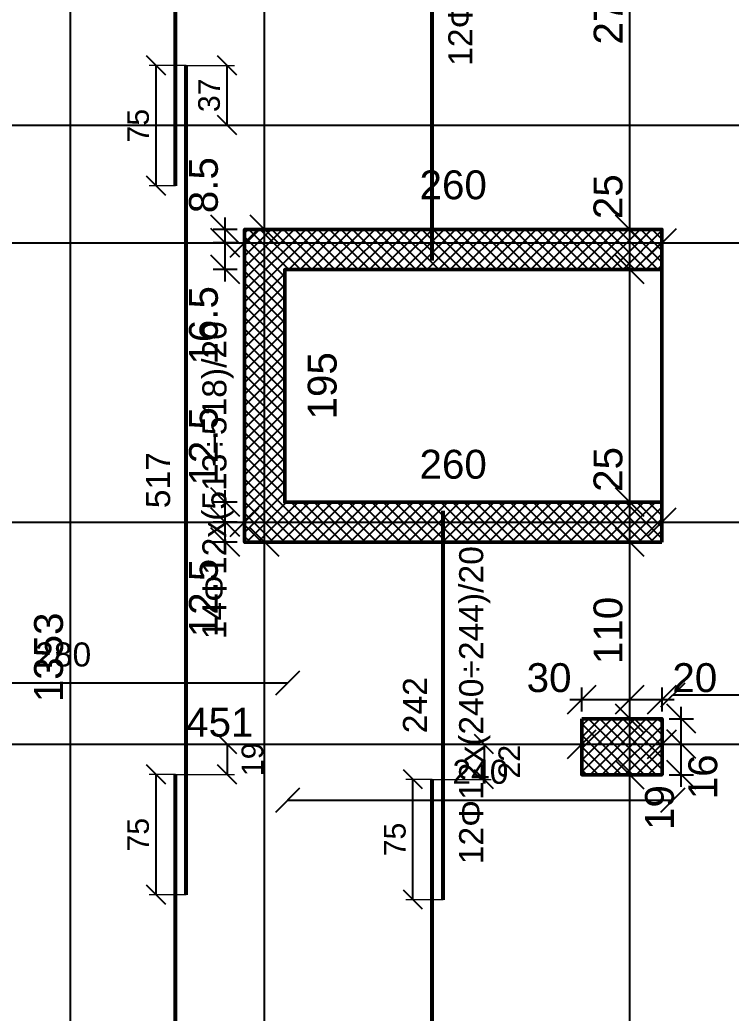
# Model space of a CAD drawing. Header units: millimetres. Extents: x -231 to 4719, y -2977 to 4533.
# Drawn here: x 3367 to 3810, y 449 to 1068 of the extents above; entities that cross this region are included whole.
import ezdxf
from ezdxf.enums import TextEntityAlignment as Align

# ---------------------------------------------------------------- set-up
doc = ezdxf.new("R2010")
doc.units = ezdxf.units.MM
for name, color, linetype, lineweight in [('COLUMN', 4, 'Continuous', 50), ('OPENING', 90, 'Continuous', 50), ('WALL', 1, 'Continuous', 50)]:
    doc.layers.add(name, color=color, linetype=linetype, lineweight=lineweight)
for name, color, linetype in [('FW_AXIS', 7, 'Continuous'), ('FW_COLUMN_HATCH', 8, 'Continuous'), ('FW_DIM', 7, 'Continuous'), ('FW_WALL_HATCH', 8, 'Continuous'), ('REB_BOT_MESH_Y', 5, 'Continuous'), ('REB_BOT_MESH_Y_AXDIM', 5, 'Continuous'), ('REB_BOT_MESH_Y_LAP', 5, 'Continuous'), ('REB_BOT_MESH_Y_RANGE', 5, 'Continuous'), ('REB_BOT_MESH_Y_TEXT', 5, 'Continuous')]:
    doc.layers.add(name, color=color, linetype=linetype)
doc.styles.add('REBAR_TXT', font='arial.ttf')
doc.styles.get("Standard").update_dxf_attribs({"font": 'arial.ttf'})
doc.dimstyles.new('FW_DIM', dxfattribs={"dimtxt": 18, "dimasz": 9, "dimexe": 7.5, "dimexo": 4.5, "dimgap": 4.5, "dimtad": 1, "dimdec": 0, "dimtxsty": 'Standard', "dimtsz": 9, "dimcen": 2.5, "dimdle": 7.5, "dimclrd": 256, "dimclre": 256, "dimclrt": 7, "dimazin": 3, "dimtfac": 1, "dimtmove": 2, "dimatfit": 3})
doc.dimstyles.new('REBAR LAP', dxfattribs={"dimtxt": 13.5, "dimasz": 2.5, "dimexe": 4.5, "dimexo": 0, "dimgap": 4.5, "dimtad": 1, "dimdec": 0, "dimtxsty": 'Standard', "dimtsz": 6, "dimcen": 2.5, "dimclrd": 6, "dimclre": 6, "dimclrt": 7, "dimazin": 3, "dimtfac": 1, "dimtmove": 2, "dimatfit": 3, "dimlwd": 25, "dimlwe": 18})
doc.dimstyles.new('REBAR M-200', dxfattribs={"dimtxt": 15, "dimasz": 15, "dimexe": 25, "dimexo": 12.5, "dimgap": 10, "dimtad": 1, "dimdec": 0, "dimtxsty": 'Standard', "dimblk": 'NONE', "dimcen": 50, "dimse1": 1, "dimse2": 1, "dimclrd": 6, "dimclre": 6, "dimclrt": 7, "dimazin": 3, "dimtfac": 1, "dimtmove": 2, "dimatfit": 3, "dimldrblk": 'NONE', "dimlwd": 53})
doc.dimstyles.new('REBAR RANGE', dxfattribs={"dimtxt": 15, "dimasz": 2.5, "dimexe": 0, "dimexo": 0, "dimgap": 10, "dimtad": 1, "dimdec": 0, "dimtxsty": 'Standard', "dimtsz": 7.5, "dimcen": 2.5, "dimse1": 1, "dimse2": 1, "dimclrd": 6, "dimclre": 6, "dimclrt": 7, "dimazin": 3, "dimtfac": 1, "dimtmove": 2, "dimatfit": 3, "dimlwd": 25})

# ---------------------------------------------------------------- blocks, each defined once
blk = doc.blocks.new('*D424')
at = {"color": 6, "lineweight": 53}
blk.add_line((3624.04, -5), (3624.04, 594.5), dxfattribs=at)
at = {"layer": 'Defpoints'}
for p in [(3624.04, 594.5), (3624.04, -5), (3624.04, -5)]:
    blk.add_point(p, dxfattribs=at)
at = {"layer": 'REB_BOT_MESH_Y', "color": 7, "insert": (3606.54, 294.75), "char_height": 15, "attachment_point": 5, "rotation": 90}
blk.add_mtext('600', dxfattribs=at)
blk = doc.blocks.new('_NONE')
blk = doc.blocks.new('*D425')
at = {"color": 6, "lineweight": 53}
blk.add_line((3630.79, 519.5), (3630.79, 762), dxfattribs=at)
at = {"layer": 'Defpoints'}
for p in [(3630.79, 762), (3630.79, 519.5), (3630.79, 519.5)]:
    blk.add_point(p, dxfattribs=at)
at = {"layer": 'REB_BOT_MESH_Y', "color": 7, "insert": (3613.29, 640.75), "char_height": 15, "attachment_point": 5, "rotation": 90}
blk.add_mtext('242', dxfattribs=at)
blk = doc.blocks.new('_OBLIQUE')
at = {"color": 0, "linetype": 'BYBLOCK'}
blk.add_line((-0.5, -0.5), (0.5, 0.5), dxfattribs=at)
blk = doc.blocks.new('*D426')
at = {"color": 6, "lineweight": 18}
for p, q in [((3624.04, 594.5), (3607.54, 594.5)), ((3630.79, 519.5), (3607.54, 519.5))]:
    blk.add_line(p, q, dxfattribs=at)
at = {"color": 6, "lineweight": 25}
blk.add_line((3612.04, 519.5), (3612.04, 594.5), dxfattribs=at)
at = {"layer": 'Defpoints'}
for p in [(3624.04, 594.5), (3612.04, 519.5), (3630.79, 519.5)]:
    blk.add_point(p, dxfattribs=at)
at = {"layer": 'REB_BOT_MESH_Y_LAP', "color": 6, "xscale": 12, "yscale": 12, "rotation": 90}
for p in [(3612.04, 594.5), (3612.04, 519.5)]:
    blk.add_blockref('_OBLIQUE', p, dxfattribs=at)
at = {"layer": 'REB_BOT_MESH_Y_LAP', "color": 7, "insert": (3600.79, 557), "char_height": 13.5, "attachment_point": 5, "rotation": 90}
blk.add_mtext('75', dxfattribs=at)
blk = doc.blocks.new('*D427')
at = {"color": 6, "lineweight": 18}
for p, q in [((3624.04, 616.48), (3660.79, 616.48)), ((3624.04, 594.5), (3660.79, 594.5))]:
    blk.add_line(p, q, dxfattribs=at)
at = {"color": 6, "lineweight": 25}
blk.add_line((3656.29, 616.48), (3656.29, 594.5), dxfattribs=at)
at = {"layer": 'Defpoints'}
for p in [(3624.04, 616.48), (3656.29, 616.48), (3624.04, 594.5)]:
    blk.add_point(p, dxfattribs=at)
at = {"layer": 'REB_BOT_MESH_Y_AXDIM', "color": 6, "xscale": 12, "yscale": 12, "rotation": 90}
for p in [(3656.29, 616.48), (3656.29, 594.5)]:
    blk.add_blockref('_OBLIQUE', p, dxfattribs=at)
at = {"layer": 'REB_BOT_MESH_Y_AXDIM', "color": 7, "insert": (3672.04, 605.49), "char_height": 13.5, "attachment_point": 5, "rotation": 90}
blk.add_mtext('22', dxfattribs=at)
blk = doc.blocks.new('*D428')
at = {"color": 6, "lineweight": 53}
blk.add_line((3624.04, 918), (3624.04, 1298.5), dxfattribs=at)
at = {"layer": 'Defpoints'}
for p in [(3624.04, 1298.5), (3624.04, 918), (3624.04, 918)]:
    blk.add_point(p, dxfattribs=at)
at = {"layer": 'REB_BOT_MESH_Y', "color": 7, "insert": (3606.54, 1108.25), "char_height": 15, "attachment_point": 5, "rotation": 90}
blk.add_mtext('380', dxfattribs=at)
blk = doc.blocks.new('*D436')
at = {"color": 6, "lineweight": 53}
blk.add_line((3464.04, -2), (3464.04, 597.5), dxfattribs=at)
at = {"layer": 'Defpoints'}
for p in [(3464.04, 597.5), (3464.04, -2), (3464.04, -2)]:
    blk.add_point(p, dxfattribs=at)
at = {"layer": 'REB_BOT_MESH_Y', "color": 7, "insert": (3446.54, 297.75), "char_height": 15, "attachment_point": 5, "rotation": 90}
blk.add_mtext('600', dxfattribs=at)
blk = doc.blocks.new('*D437')
at = {"color": 6, "lineweight": 53}
blk.add_line((3470.79, 522.5), (3470.79, 1039.5), dxfattribs=at)
at = {"layer": 'Defpoints'}
for p in [(3470.79, 1039.5), (3470.79, 522.5), (3470.79, 522.5)]:
    blk.add_point(p, dxfattribs=at)
at = {"layer": 'REB_BOT_MESH_Y', "color": 7, "insert": (3453.29, 781), "char_height": 15, "attachment_point": 5, "rotation": 90}
blk.add_mtext('517', dxfattribs=at)
blk = doc.blocks.new('*D438')
at = {"color": 6, "lineweight": 53}
blk.add_line((3464.04, 964.5), (3464.04, 1562), dxfattribs=at)
at = {"layer": 'Defpoints'}
for p in [(3464.04, 1562), (3464.04, 964.5), (3464.04, 964.5)]:
    blk.add_point(p, dxfattribs=at)
at = {"layer": 'REB_BOT_MESH_Y', "color": 7, "insert": (3446.54, 1263.25), "char_height": 15, "attachment_point": 5, "rotation": 90}
blk.add_mtext('598', dxfattribs=at)
blk = doc.blocks.new('*D439')
at = {"color": 6, "lineweight": 18}
for p, q in [((3464.04, 597.5), (3447.54, 597.5)), ((3470.79, 522.5), (3447.54, 522.5))]:
    blk.add_line(p, q, dxfattribs=at)
at = {"color": 6, "lineweight": 25}
blk.add_line((3452.04, 522.5), (3452.04, 597.5), dxfattribs=at)
at = {"layer": 'Defpoints'}
for p in [(3464.04, 597.5), (3452.04, 522.5), (3470.79, 522.5)]:
    blk.add_point(p, dxfattribs=at)
at = {"layer": 'REB_BOT_MESH_Y_LAP', "color": 6, "xscale": 12, "yscale": 12, "rotation": 90}
for p in [(3452.04, 597.5), (3452.04, 522.5)]:
    blk.add_blockref('_OBLIQUE', p, dxfattribs=at)
at = {"layer": 'REB_BOT_MESH_Y_LAP', "color": 7, "insert": (3440.79, 560), "char_height": 13.5, "attachment_point": 5, "rotation": 90}
blk.add_mtext('75', dxfattribs=at)
blk = doc.blocks.new('*D440')
at = {"color": 6, "lineweight": 18}
for p, q in [((3464.04, 616.48), (3500.79, 616.48)), ((3464.04, 597.5), (3500.79, 597.5))]:
    blk.add_line(p, q, dxfattribs=at)
at = {"color": 6, "lineweight": 25}
blk.add_line((3496.29, 616.48), (3496.29, 597.5), dxfattribs=at)
at = {"layer": 'Defpoints'}
for p in [(3464.04, 616.48), (3496.29, 616.48), (3464.04, 597.5)]:
    blk.add_point(p, dxfattribs=at)
at = {"layer": 'REB_BOT_MESH_Y_AXDIM', "color": 6, "xscale": 12, "yscale": 12, "rotation": 90}
for p in [(3496.29, 616.48), (3496.29, 597.5)]:
    blk.add_blockref('_OBLIQUE', p, dxfattribs=at)
at = {"layer": 'REB_BOT_MESH_Y_AXDIM', "color": 7, "insert": (3512.04, 606.99), "char_height": 13.5, "attachment_point": 5, "rotation": 90}
blk.add_mtext('19', dxfattribs=at)
blk = doc.blocks.new('*D441')
at = {"color": 6, "lineweight": 18}
for p, q in [((3470.79, 1039.5), (3447.54, 1039.5)), ((3464.04, 964.5), (3447.54, 964.5))]:
    blk.add_line(p, q, dxfattribs=at)
at = {"color": 6, "lineweight": 25}
blk.add_line((3452.04, 964.5), (3452.04, 1039.5), dxfattribs=at)
at = {"layer": 'Defpoints'}
for p in [(3470.79, 1039.5), (3452.04, 964.5), (3464.04, 964.5)]:
    blk.add_point(p, dxfattribs=at)
at = {"layer": 'REB_BOT_MESH_Y_LAP', "color": 6, "xscale": 12, "yscale": 12, "rotation": 90}
for p in [(3452.04, 1039.5), (3452.04, 964.5)]:
    blk.add_blockref('_OBLIQUE', p, dxfattribs=at)
at = {"layer": 'REB_BOT_MESH_Y_LAP', "color": 7, "insert": (3440.79, 1002), "char_height": 13.5, "attachment_point": 5, "rotation": 90}
blk.add_mtext('75', dxfattribs=at)
blk = doc.blocks.new('*D442')
at = {"color": 6, "lineweight": 18}
for p, q in [((3470.79, 1039.5), (3500.79, 1039.5)), ((3470.79, 1002.4), (3500.79, 1002.4))]:
    blk.add_line(p, q, dxfattribs=at)
at = {"color": 6, "lineweight": 25}
blk.add_line((3496.29, 1002.4), (3496.29, 1039.5), dxfattribs=at)
at = {"layer": 'Defpoints'}
for p in [(3470.79, 1039.5), (3470.79, 1002.4), (3496.29, 1002.4)]:
    blk.add_point(p, dxfattribs=at)
at = {"layer": 'REB_BOT_MESH_Y_AXDIM', "color": 6, "xscale": 12, "yscale": 12, "rotation": 90}
for p in [(3496.29, 1039.5), (3496.29, 1002.4)]:
    blk.add_blockref('_OBLIQUE', p, dxfattribs=at)
at = {"layer": 'REB_BOT_MESH_Y_AXDIM', "color": 7, "insert": (3485.04, 1020.95), "char_height": 13.5, "attachment_point": 5, "rotation": 90}
blk.add_mtext('37', dxfattribs=at)
blk = doc.blocks.new('*D488')
at = {"color": 6, "lineweight": 25}
blk.add_line((3254.04, 654.75), (3534.04, 654.75), dxfattribs=at)
at = {"layer": 'Defpoints'}
for p in [(3254.04, 654.75), (3254.04, 654.75), (3534.04, 654.75)]:
    blk.add_point(p, dxfattribs=at)
at = {"layer": 'REB_BOT_MESH_Y_RANGE', "color": 6, "xscale": 15, "yscale": 15}
for p in [(3254.04, 654.75), (3534.04, 654.75)]:
    blk.add_blockref('_OBLIQUE', p, dxfattribs=at)
at = {"layer": 'REB_BOT_MESH_Y_RANGE', "color": 7, "insert": (3394.04, 672.25), "char_height": 15, "attachment_point": 5}
blk.add_mtext('280', dxfattribs=at)
blk = doc.blocks.new('*D491')
at = {"color": 6, "lineweight": 25}
blk.add_line((3534.04, 581.62), (3774.04, 581.62), dxfattribs=at)
at = {"layer": 'Defpoints'}
for p in [(3534.04, 581.62), (3534.04, 581.62), (3774.04, 581.62)]:
    blk.add_point(p, dxfattribs=at)
at = {"layer": 'REB_BOT_MESH_Y_RANGE', "color": 6, "xscale": 15, "yscale": 15}
for p in [(3534.04, 581.62), (3774.04, 581.62)]:
    blk.add_blockref('_OBLIQUE', p, dxfattribs=at)
at = {"layer": 'REB_BOT_MESH_Y_RANGE', "color": 7, "insert": (3654.04, 599.12), "char_height": 15, "attachment_point": 5}
blk.add_mtext('240', dxfattribs=at)
blk = doc.blocks.new('*D501')
at = {"color": 6, "lineweight": 25}
blk.add_line((3774.04, 647.25), (3914.04, 647.25), dxfattribs=at)
at = {"layer": 'Defpoints'}
for p in [(3774.04, 647.25), (3774.04, 647.25), (3914.04, 647.25)]:
    blk.add_point(p, dxfattribs=at)
at = {"layer": 'REB_BOT_MESH_Y_RANGE', "color": 6, "xscale": 15, "yscale": 15}
for p in [(3774.04, 647.25), (3914.04, 647.25)]:
    blk.add_blockref('_OBLIQUE', p, dxfattribs=at)
at = {"layer": 'REB_BOT_MESH_Y_RANGE', "color": 7, "insert": (3844.04, 664.75), "char_height": 15, "attachment_point": 5}
blk.add_mtext('140', dxfattribs=at)
blk = doc.blocks.new('*D510')
for p, q in [((3495.05, 734.86), (3495.05, 762.33)), ((3502.55, 754.83), (3487.55, 754.83)), ((3502.55, 742.36), (3487.55, 742.36))]:
    blk.add_line(p, q)
at = {"layer": 'Defpoints'}
for p in [(3507.05, 754.83), (3495.05, 742.36), (3507.05, 742.36)]:
    blk.add_point(p, dxfattribs=at)
at = {"layer": 'FW_DIM', "xscale": 18, "yscale": 18, "rotation": 90}
for p in [(3495.05, 754.83), (3495.05, 742.36)]:
    blk.add_blockref('_OBLIQUE', p, dxfattribs=at)
at = {"layer": 'FW_DIM', "color": 7, "insert": (3481.55, 707.56), "char_height": 18, "attachment_point": 5, "rotation": 90}
blk.add_mtext('12.5', dxfattribs=at)
blk = doc.blocks.new('*D511')
for p, q in [((3495.05, 747.33), (3495.05, 774.8)), ((3502.55, 767.3), (3487.55, 767.3)), ((3502.55, 754.83), (3487.55, 754.83))]:
    blk.add_line(p, q)
at = {"layer": 'Defpoints'}
for p in [(3507.05, 767.3), (3495.05, 754.83), (3507.05, 754.83)]:
    blk.add_point(p, dxfattribs=at)
at = {"layer": 'FW_DIM', "xscale": 18, "yscale": 18, "rotation": 90}
for p in [(3495.05, 767.3), (3495.05, 754.83)]:
    blk.add_blockref('_OBLIQUE', p, dxfattribs=at)
at = {"layer": 'FW_DIM', "color": 7, "insert": (3481.55, 802.1), "char_height": 18, "attachment_point": 5, "rotation": 90}
blk.add_mtext('12.5', dxfattribs=at)
blk = doc.blocks.new('*D512')
for p, q in [((3495.05, 904.84), (3495.05, 936.51)), ((3502.55, 929.01), (3487.55, 929.01)), ((3502.55, 912.34), (3487.55, 912.34))]:
    blk.add_line(p, q)
at = {"layer": 'Defpoints'}
for p in [(3507.05, 929.01), (3495.05, 912.34), (3507.05, 912.34)]:
    blk.add_point(p, dxfattribs=at)
at = {"layer": 'FW_DIM', "xscale": 18, "yscale": 18, "rotation": 90}
for p in [(3495.05, 929.01), (3495.05, 912.34)]:
    blk.add_blockref('_OBLIQUE', p, dxfattribs=at)
at = {"layer": 'FW_DIM', "color": 7, "insert": (3481.55, 877.54), "char_height": 18, "attachment_point": 5, "rotation": 90}
blk.add_mtext('16.5', dxfattribs=at)
blk = doc.blocks.new('*D513')
for p, q in [((3495.05, 921.51), (3495.05, 944.82)), ((3502.55, 937.32), (3487.55, 937.32)), ((3502.55, 929.01), (3487.55, 929.01))]:
    blk.add_line(p, q)
at = {"layer": 'Defpoints'}
for p in [(3507.05, 937.32), (3495.05, 929.01), (3507.05, 929.01)]:
    blk.add_point(p, dxfattribs=at)
at = {"layer": 'FW_DIM', "xscale": 18, "yscale": 18, "rotation": 90}
for p in [(3495.05, 937.32), (3495.05, 929.01)]:
    blk.add_blockref('_OBLIQUE', p, dxfattribs=at)
at = {"layer": 'FW_DIM', "color": 7, "insert": (3481.55, 964.92), "char_height": 18, "attachment_point": 5, "rotation": 90}
blk.add_mtext('8.5', dxfattribs=at)
blk = doc.blocks.new('*D536')
for p, q in [((3717.24, 636.8), (3717.24, 651.8)), ((3747.15, 636.8), (3747.15, 651.8)), ((3709.74, 644.3), (3754.65, 644.3))]:
    blk.add_line(p, q)
at = {"layer": 'Defpoints'}
for p in [(3717.24, 644.3), (3717.24, 632.3), (3747.15, 632.3)]:
    blk.add_point(p, dxfattribs=at)
at = {"layer": 'FW_DIM', "xscale": 18, "yscale": 18}
for p in [(3717.24, 644.3), (3747.15, 644.3)]:
    blk.add_blockref('_OBLIQUE', p, dxfattribs=at)
at = {"layer": 'FW_DIM', "color": 7, "insert": (3696.84, 657.8), "char_height": 18, "attachment_point": 5}
blk.add_mtext('30', dxfattribs=at)
blk = doc.blocks.new('*D537')
for p, q in [((3747.15, 636.8), (3747.15, 651.8)), ((3767.25, 636.8), (3767.25, 651.8)), ((3739.65, 644.3), (3774.75, 644.3))]:
    blk.add_line(p, q)
at = {"layer": 'Defpoints'}
for p in [(3747.15, 644.3), (3747.15, 632.3), (3767.25, 632.3)]:
    blk.add_point(p, dxfattribs=at)
at = {"layer": 'FW_DIM', "xscale": 18, "yscale": 18}
for p in [(3747.15, 644.3), (3767.25, 644.3)]:
    blk.add_blockref('_OBLIQUE', p, dxfattribs=at)
at = {"layer": 'FW_DIM', "color": 7, "insert": (3787.65, 657.8), "char_height": 18, "attachment_point": 5}
blk.add_mtext('20', dxfattribs=at)
blk = doc.blocks.new('*D538')
for p, q in [((3779.25, 589.83), (3779.25, 623.98)), ((3771.75, 616.48), (3786.75, 616.48)), ((3771.75, 597.33), (3786.75, 597.33))]:
    blk.add_line(p, q)
at = {"layer": 'Defpoints'}
for p in [(3767.25, 616.48), (3767.25, 597.33), (3779.25, 597.33)]:
    blk.add_point(p, dxfattribs=at)
at = {"layer": 'FW_DIM', "xscale": 18, "yscale": 18, "rotation": 90}
for p in [(3779.25, 616.48), (3779.25, 597.33)]:
    blk.add_blockref('_OBLIQUE', p, dxfattribs=at)
at = {"layer": 'FW_DIM', "color": 7, "insert": (3765.75, 576.93), "char_height": 18, "attachment_point": 5, "rotation": 90}
blk.add_mtext('19', dxfattribs=at)
blk = doc.blocks.new('*D539')
for p, q in [((3779.25, 608.98), (3779.25, 639.8)), ((3771.75, 632.3), (3786.75, 632.3)), ((3771.75, 616.48), (3786.75, 616.48))]:
    blk.add_line(p, q)
at = {"layer": 'Defpoints'}
for p in [(3767.25, 632.3), (3767.25, 616.48), (3779.25, 616.48)]:
    blk.add_point(p, dxfattribs=at)
at = {"layer": 'FW_DIM', "xscale": 18, "yscale": 18, "rotation": 90}
for p in [(3779.25, 632.3), (3779.25, 616.48)]:
    blk.add_blockref('_OBLIQUE', p, dxfattribs=at)
at = {"layer": 'FW_DIM', "color": 7, "insert": (3792.75, 596.08), "char_height": 18, "attachment_point": 5, "rotation": 90}
blk.add_mtext('16', dxfattribs=at)
blk = doc.blocks.new('*D549')
for p, q in [((3266.04, 620.98), (3266.04, 623.98)), ((3717.24, 620.98), (3717.24, 623.98)), ((3258.54, 616.48), (3724.74, 616.48))]:
    blk.add_line(p, q)
at = {"layer": 'Defpoints'}
for p in [(3266.04, 616.48), (3266.04, 616.48), (3717.24, 616.48)]:
    blk.add_point(p, dxfattribs=at)
at = {"layer": 'FW_DIM', "xscale": 18, "yscale": 18}
for p in [(3266.04, 616.48), (3717.24, 616.48)]:
    blk.add_blockref('_OBLIQUE', p, dxfattribs=at)
at = {"layer": 'FW_DIM', "color": 7, "insert": (3491.64, 629.98), "char_height": 18, "attachment_point": 5}
blk.add_mtext('451', dxfattribs=at)
blk = doc.blocks.new('*D550')
for p, q in [((3717.24, 620.98), (3717.24, 623.98)), ((3767.25, 620.98), (3767.25, 623.98)), ((3709.74, 616.48), (3774.75, 616.48))]:
    blk.add_line(p, q)
at = {"layer": 'Defpoints'}
for p in [(3717.24, 616.48), (3717.24, 616.48), (3767.25, 616.48)]:
    blk.add_point(p, dxfattribs=at)
at = {"layer": 'FW_DIM', "xscale": 18, "yscale": 18}
for p in [(3717.24, 616.48), (3767.25, 616.48)]:
    blk.add_blockref('_OBLIQUE', p, dxfattribs=at)
blk = doc.blocks.new('*D551')
for p, q in [((3767.25, 620.98), (3767.25, 623.98)), ((3917.03, 620.98), (3917.03, 623.98)), ((3759.75, 616.48), (3924.53, 616.48))]:
    blk.add_line(p, q)
at = {"layer": 'Defpoints'}
for p in [(3767.25, 616.48), (3767.25, 616.48), (3917.03, 616.48)]:
    blk.add_point(p, dxfattribs=at)
at = {"layer": 'FW_DIM', "xscale": 18, "yscale": 18}
for p in [(3767.25, 616.48), (3917.03, 616.48)]:
    blk.add_blockref('_OBLIQUE', p, dxfattribs=at)
at = {"layer": 'FW_DIM', "color": 7, "insert": (3842.14, 629.98), "char_height": 18, "attachment_point": 5}
blk.add_mtext('150', dxfattribs=at)
blk = doc.blocks.new('*D555')
for p, q in [((2919.04, 759.33), (2919.04, 762.33)), ((3507.05, 759.33), (3507.05, 762.33)), ((2911.54, 754.83), (3514.55, 754.83))]:
    blk.add_line(p, q)
at = {"layer": 'Defpoints'}
for p in [(2919.04, 754.83), (2919.04, 754.83), (3507.05, 754.83)]:
    blk.add_point(p, dxfattribs=at)
at = {"layer": 'FW_DIM', "xscale": 18, "yscale": 18}
for p in [(2919.04, 754.83), (3507.05, 754.83)]:
    blk.add_blockref('_OBLIQUE', p, dxfattribs=at)
at = {"layer": 'FW_DIM', "color": 7, "insert": (3213.05, 768.33), "char_height": 18, "attachment_point": 5}
blk.add_mtext('588', dxfattribs=at)
blk = doc.blocks.new('*D556')
for p, q in [((3507.05, 759.33), (3507.05, 762.33)), ((3767.11, 759.33), (3767.11, 762.33)), ((3499.55, 754.83), (3774.61, 754.83))]:
    blk.add_line(p, q)
at = {"layer": 'Defpoints'}
for p in [(3507.05, 754.83), (3507.05, 754.83), (3767.11, 754.83)]:
    blk.add_point(p, dxfattribs=at)
at = {"layer": 'FW_DIM', "xscale": 18, "yscale": 18}
for p in [(3507.05, 754.83), (3767.11, 754.83)]:
    blk.add_blockref('_OBLIQUE', p, dxfattribs=at)
at = {"layer": 'FW_DIM', "color": 7, "insert": (3637.08, 790.83), "char_height": 18, "attachment_point": 5}
blk.add_mtext('260', dxfattribs=at)
blk = doc.blocks.new('*D557')
for p, q in [((3767.11, 759.33), (3767.11, 762.33)), ((3917.05, 759.33), (3917.05, 762.33)), ((3759.61, 754.83), (3924.55, 754.83))]:
    blk.add_line(p, q)
at = {"layer": 'Defpoints'}
for p in [(3767.11, 754.83), (3767.11, 754.83), (3917.05, 754.83)]:
    blk.add_point(p, dxfattribs=at)
at = {"layer": 'FW_DIM', "xscale": 18, "yscale": 18}
for p in [(3767.11, 754.83), (3917.05, 754.83)]:
    blk.add_blockref('_OBLIQUE', p, dxfattribs=at)
at = {"layer": 'FW_DIM', "color": 7, "insert": (3842.08, 768.33), "char_height": 18, "attachment_point": 5}
blk.add_mtext('150', dxfattribs=at)
blk = doc.blocks.new('*D559')
for p, q in [((3136.71, 933.51), (3136.71, 936.51)), ((3507.05, 933.51), (3507.05, 936.51)), ((3129.21, 929.01), (3514.55, 929.01))]:
    blk.add_line(p, q)
at = {"layer": 'Defpoints'}
for p in [(3136.71, 929.01), (3136.71, 929.01), (3507.05, 929.01)]:
    blk.add_point(p, dxfattribs=at)
at = {"layer": 'FW_DIM', "xscale": 18, "yscale": 18}
for p in [(3136.71, 929.01), (3507.05, 929.01)]:
    blk.add_blockref('_OBLIQUE', p, dxfattribs=at)
at = {"layer": 'FW_DIM', "color": 7, "insert": (3321.88, 942.51), "char_height": 18, "attachment_point": 5}
blk.add_mtext('370', dxfattribs=at)
blk = doc.blocks.new('*D560')
for p, q in [((3507.05, 933.51), (3507.05, 936.51)), ((3767.14, 933.51), (3767.14, 936.51)), ((3499.55, 929.01), (3774.64, 929.01))]:
    blk.add_line(p, q)
at = {"layer": 'Defpoints'}
for p in [(3507.05, 929.01), (3507.05, 929.01), (3767.14, 929.01)]:
    blk.add_point(p, dxfattribs=at)
at = {"layer": 'FW_DIM', "xscale": 18, "yscale": 18}
for p in [(3507.05, 929.01), (3767.14, 929.01)]:
    blk.add_blockref('_OBLIQUE', p, dxfattribs=at)
at = {"layer": 'FW_DIM', "color": 7, "insert": (3637.1, 965.01), "char_height": 18, "attachment_point": 5}
blk.add_mtext('260', dxfattribs=at)
blk = doc.blocks.new('*D561')
for p, q in [((3767.14, 933.51), (3767.14, 936.51)), ((3917.05, 933.51), (3917.05, 936.51)), ((3759.64, 929.01), (3924.55, 929.01))]:
    blk.add_line(p, q)
at = {"layer": 'Defpoints'}
for p in [(3767.14, 929.01), (3767.14, 929.01), (3917.05, 929.01)]:
    blk.add_point(p, dxfattribs=at)
at = {"layer": 'FW_DIM', "xscale": 18, "yscale": 18}
for p in [(3767.14, 929.01), (3917.05, 929.01)]:
    blk.add_blockref('_OBLIQUE', p, dxfattribs=at)
at = {"layer": 'FW_DIM', "color": 7, "insert": (3842.1, 942.51), "char_height": 18, "attachment_point": 5}
blk.add_mtext('150', dxfattribs=at)
blk = doc.blocks.new('*D566')
for p, q in [((3226.85, 1006.9), (3226.85, 1009.9)), ((4488.03, 1006.9), (4488.03, 1009.9)), ((3219.35, 1002.4), (4495.53, 1002.4))]:
    blk.add_line(p, q)
at = {"layer": 'Defpoints'}
for p in [(3226.85, 1002.4), (3226.85, 1002.4), (4488.03, 1002.4)]:
    blk.add_point(p, dxfattribs=at)
at = {"layer": 'FW_DIM', "xscale": 18, "yscale": 18}
for p in [(3226.85, 1002.4), (4488.03, 1002.4)]:
    blk.add_blockref('_OBLIQUE', p, dxfattribs=at)
at = {"layer": 'FW_DIM', "color": 7, "insert": (3857.44, 1015.9), "char_height": 18, "attachment_point": 5}
blk.add_mtext('1261', dxfattribs=at)
blk = doc.blocks.new('*D584')
for p, q in [((3398.55, -13.69), (3398.55, 1354.79)), ((3394.05, 1347.29), (3391.05, 1347.29)), ((3394.05, -6.19), (3391.05, -6.19))]:
    blk.add_line(p, q)
at = {"layer": 'Defpoints'}
for p in [(3398.55, 1347.29), (3398.55, -6.19), (3398.55, -6.19)]:
    blk.add_point(p, dxfattribs=at)
at = {"layer": 'FW_DIM', "xscale": 18, "yscale": 18, "rotation": 90}
for p in [(3398.55, 1347.29), (3398.55, -6.19)]:
    blk.add_blockref('_OBLIQUE', p, dxfattribs=at)
at = {"layer": 'FW_DIM', "color": 7, "insert": (3385.05, 670.55), "char_height": 18, "attachment_point": 5, "rotation": 90}
blk.add_mtext('1353', dxfattribs=at)
blk = doc.blocks.new('*D588')
for p, q in [((3519.57, 5.34), (3519.57, 749.85)), ((3515.07, 742.35), (3512.07, 742.35)), ((3515.07, 12.84), (3512.07, 12.84))]:
    blk.add_line(p, q)
at = {"layer": 'Defpoints'}
for p in [(3519.57, 742.35), (3519.57, 12.84), (3519.57, 12.84)]:
    blk.add_point(p, dxfattribs=at)
at = {"layer": 'FW_DIM', "xscale": 18, "yscale": 18, "rotation": 90}
for p in [(3519.57, 742.35), (3519.57, 12.84)]:
    blk.add_blockref('_OBLIQUE', p, dxfattribs=at)
at = {"layer": 'FW_DIM', "color": 7, "insert": (3506.07, 377.59), "char_height": 18, "attachment_point": 5, "rotation": 90}
blk.add_mtext('730', dxfattribs=at)
blk = doc.blocks.new('*D589')
for p, q in [((3519.57, 734.85), (3519.57, 944.82)), ((3515.07, 937.32), (3512.07, 937.32)), ((3515.07, 742.35), (3512.07, 742.35))]:
    blk.add_line(p, q)
at = {"layer": 'Defpoints'}
for p in [(3519.57, 937.32), (3519.57, 742.35), (3519.57, 742.35)]:
    blk.add_point(p, dxfattribs=at)
at = {"layer": 'FW_DIM', "xscale": 18, "yscale": 18, "rotation": 90}
for p in [(3519.57, 937.32), (3519.57, 742.35)]:
    blk.add_blockref('_OBLIQUE', p, dxfattribs=at)
at = {"layer": 'FW_DIM', "color": 7, "insert": (3555.57, 839.83), "char_height": 18, "attachment_point": 5, "rotation": 90}
blk.add_mtext('195', dxfattribs=at)
blk = doc.blocks.new('*D590')
for p, q in [((3519.57, 929.82), (3519.57, 1574.77)), ((3515.07, 1567.27), (3512.07, 1567.27)), ((3515.07, 937.32), (3512.07, 937.32))]:
    blk.add_line(p, q)
at = {"layer": 'Defpoints'}
for p in [(3519.57, 1567.27), (3519.57, 937.32), (3519.57, 937.32)]:
    blk.add_point(p, dxfattribs=at)
at = {"layer": 'FW_DIM', "xscale": 18, "yscale": 18, "rotation": 90}
for p in [(3519.57, 1567.27), (3519.57, 937.32)]:
    blk.add_blockref('_OBLIQUE', p, dxfattribs=at)
at = {"layer": 'FW_DIM', "color": 7, "insert": (3506.07, 1252.3), "char_height": 18, "attachment_point": 5, "rotation": 90}
blk.add_mtext('630', dxfattribs=at)
blk = doc.blocks.new('*D592')
for p, q in [((3747.15, 5.34), (3747.15, 604.83)), ((3742.65, 597.33), (3739.65, 597.33)), ((3742.65, 12.84), (3739.65, 12.84))]:
    blk.add_line(p, q)
at = {"layer": 'Defpoints'}
for p in [(3747.15, 597.33), (3747.15, 12.84), (3747.15, 12.84)]:
    blk.add_point(p, dxfattribs=at)
at = {"layer": 'FW_DIM', "xscale": 18, "yscale": 18, "rotation": 90}
for p in [(3747.15, 597.33), (3747.15, 12.84)]:
    blk.add_blockref('_OBLIQUE', p, dxfattribs=at)
at = {"layer": 'FW_DIM', "color": 7, "insert": (3733.65, 305.08), "char_height": 18, "attachment_point": 5, "rotation": 90}
blk.add_mtext('584', dxfattribs=at)
blk = doc.blocks.new('*D593')
for p, q in [((3747.15, 589.83), (3747.15, 639.8)), ((3742.65, 632.3), (3739.65, 632.3)), ((3742.65, 597.33), (3739.65, 597.33))]:
    blk.add_line(p, q)
at = {"layer": 'Defpoints'}
for p in [(3747.15, 632.3), (3747.15, 597.33), (3747.15, 597.33)]:
    blk.add_point(p, dxfattribs=at)
at = {"layer": 'FW_DIM', "xscale": 18, "yscale": 18, "rotation": 90}
for p in [(3747.15, 632.3), (3747.15, 597.33)]:
    blk.add_blockref('_OBLIQUE', p, dxfattribs=at)
blk = doc.blocks.new('*D594')
for p, q in [((3747.15, 624.8), (3747.15, 749.87)), ((3742.65, 742.37), (3739.65, 742.37)), ((3742.65, 632.3), (3739.65, 632.3))]:
    blk.add_line(p, q)
at = {"layer": 'Defpoints'}
for p in [(3747.15, 742.37), (3747.15, 632.3), (3747.15, 632.3)]:
    blk.add_point(p, dxfattribs=at)
at = {"layer": 'FW_DIM', "xscale": 18, "yscale": 18, "rotation": 90}
for p in [(3747.15, 742.37), (3747.15, 632.3)]:
    blk.add_blockref('_OBLIQUE', p, dxfattribs=at)
at = {"layer": 'FW_DIM', "color": 7, "insert": (3733.65, 687.34), "char_height": 18, "attachment_point": 5, "rotation": 90}
blk.add_mtext('110', dxfattribs=at)
blk = doc.blocks.new('*D595')
for p, q in [((3747.15, 734.87), (3747.15, 774.8)), ((3742.65, 767.3), (3739.65, 767.3)), ((3742.65, 742.37), (3739.65, 742.37))]:
    blk.add_line(p, q)
at = {"layer": 'Defpoints'}
for p in [(3747.15, 767.3), (3747.15, 742.37), (3747.15, 742.37)]:
    blk.add_point(p, dxfattribs=at)
at = {"layer": 'FW_DIM', "xscale": 18, "yscale": 18, "rotation": 90}
for p in [(3747.15, 767.3), (3747.15, 742.37)]:
    blk.add_blockref('_OBLIQUE', p, dxfattribs=at)
at = {"layer": 'FW_DIM', "color": 7, "insert": (3733.65, 787.7), "char_height": 18, "attachment_point": 5, "rotation": 90}
blk.add_mtext('25', dxfattribs=at)
blk = doc.blocks.new('*D596')
for p, q in [((3747.15, 904.84), (3747.15, 944.82)), ((3742.65, 937.32), (3739.65, 937.32)), ((3742.65, 912.34), (3739.65, 912.34))]:
    blk.add_line(p, q)
at = {"layer": 'Defpoints'}
for p in [(3747.15, 937.32), (3747.15, 912.34), (3747.15, 912.34)]:
    blk.add_point(p, dxfattribs=at)
at = {"layer": 'FW_DIM', "xscale": 18, "yscale": 18, "rotation": 90}
for p in [(3747.15, 937.32), (3747.15, 912.34)]:
    blk.add_blockref('_OBLIQUE', p, dxfattribs=at)
at = {"layer": 'FW_DIM', "color": 7, "insert": (3733.65, 957.72), "char_height": 18, "attachment_point": 5, "rotation": 90}
blk.add_mtext('25', dxfattribs=at)
blk = doc.blocks.new('*D597')
for p, q in [((3747.15, 929.82), (3747.15, 1217.32)), ((3742.65, 1209.82), (3739.65, 1209.82)), ((3742.65, 937.32), (3739.65, 937.32))]:
    blk.add_line(p, q)
at = {"layer": 'Defpoints'}
for p in [(3747.15, 1209.82), (3747.15, 937.32), (3747.15, 937.32)]:
    blk.add_point(p, dxfattribs=at)
at = {"layer": 'FW_DIM', "xscale": 18, "yscale": 18, "rotation": 90}
for p in [(3747.15, 1209.82), (3747.15, 937.32)]:
    blk.add_blockref('_OBLIQUE', p, dxfattribs=at)
at = {"layer": 'FW_DIM', "color": 7, "insert": (3733.65, 1073.57), "char_height": 18, "attachment_point": 5, "rotation": 90}
blk.add_mtext('272', dxfattribs=at)

msp = doc.modelspace()

# ---------------------------------------------------------------- hatches: boundary and pattern name
at = {"layer": 'FW_COLUMN_HATCH'}
h = msp.add_hatch(dxfattribs=at)
h.set_pattern_fill('ANSI37', scale=1.6)
h.paths.add_polyline_path([(3717.24, 632.3), (3767.25, 632.3), (3767.25, 597.33), (3717.24, 597.33), (3717.24, 632.3)])
at = {"layer": 'FW_WALL_HATCH'}
h = msp.add_hatch(dxfattribs=at)
h.set_pattern_fill('ANSI37', scale=1.6)
h.paths.add_polyline_path([(3767.14, 912.34), (3532.08, 912.34), (3532.08, 767.3), (3767.11, 767.32), (3767.11, 767.3), (3767.11, 742.37), (3767.03, 742.37), (3507.05, 742.35), (3507.05, 937.32), (3767.14, 937.32), (3767.14, 912.34)])

# ---------------------------------------------------------------- linework, layer by layer
at = {"layer": 'COLUMN'}
msp.add_lwpolyline([(3717.24, 632.3), (3767.25, 632.3), (3767.25, 597.33), (3717.24, 597.33)], close=True, dxfattribs=at)
at = {"layer": 'FW_AXIS', "color": 8}
for p, q in [((3398.55, -22.7), (3398.55, 1567.29)), ((3519.57, -22.7), (3519.57, 1567.29)), ((3747.15, -22.7), (3747.15, 1567.29)), ((2919.04, 1002.4), (4488.08, 1002.4)), ((2919.04, 929.01), (4488.08, 929.01)), ((2919.04, 754.83), (4488.08, 754.83)), ((2919.04, 616.48), (4488.08, 616.48))]:
    msp.add_line(p, q, dxfattribs=at)
at = {"layer": 'OPENING'}
msp.add_lwpolyline([(3767.14, 912.34), (3532.08, 912.34), (3532.08, 767.3), (3767.14, 767.3)], close=True, dxfattribs=at)
at = {"layer": 'WALL'}
msp.add_lwpolyline([(3767.03, 742.37), (3507.05, 742.35), (3507.05, 937.32), (3767.14, 937.32), (3767.14, 912.34), (3532.08, 912.34), (3532.08, 767.3), (3767.11, 767.32), (3767.11, 767.3), (3767.11, 742.37)], dxfattribs=at)

# ---------------------------------------------------------------- texts
at = {"layer": 'REB_BOT_MESH_Y_TEXT', "color": 7, "style": 'REBAR_TXT'}
for s, p in [('12Φ12x380/20', (3634.04, 1108.25)), ('14Φ12x(513÷518)/20', (3480.79, 781)), ('12Φ12x(240÷244)/20', (3640.79, 640.75))]:
    msp.add_text(s, height=15, rotation=90, dxfattribs=at).set_placement(p, align=Align.TOP_CENTER)

# ---------------------------------------------------------------- dimensions: what is measured, and where the dimension line sits
at = {"layer": 'FW_DIM'}
for base, p1, p2, text, picture, middle in [((3519.57, 937.32), (3519.57, 937.32), (3519.57, 1567.27), '630', '*D590', (3506.07, 1252.3)), ((3398.55, -6.19), (3398.55, -6.19), (3398.55, 1347.29), '1353', '*D584', (3385.05, 670.55)), ((3747.15, 937.32), (3747.15, 937.32), (3747.15, 1209.82), '272', '*D597', (3733.65, 1073.57)), ((3495.05, 929.01), (3507.05, 929.01), (3507.05, 937.32), '8.5', '*D513', (3481.55, 964.92)), ((3747.15, 912.34), (3747.15, 912.34), (3747.15, 937.32), '25', '*D596', (3733.65, 957.72)), ((3519.57, 742.35), (3519.57, 742.35), (3519.57, 937.32), '195', '*D589', (3555.57, 839.83)), ((3495.05, 912.34), (3507.05, 912.34), (3507.05, 929.01), '16.5', '*D512', (3481.55, 877.54)), ((3495.05, 754.83), (3507.05, 754.83), (3507.05, 767.3), '12.5', '*D511', (3481.55, 802.1)), ((3747.15, 742.37), (3747.15, 742.37), (3747.15, 767.3), '25', '*D595', (3733.65, 787.7)), ((3495.05, 742.36), (3507.05, 742.36), (3507.05, 754.83), '12.5', '*D510', (3481.55, 707.56)), ((3519.57, 12.84), (3519.57, 12.84), (3519.57, 742.35), '730', '*D588', (3506.07, 377.59)), ((3747.15, 632.3), (3747.15, 632.3), (3747.15, 742.37), '110', '*D594', (3733.65, 687.34)), ((3747.15, 597.33), (3747.15, 597.33), (3747.15, 632.3), ' ', '*D593', (3747.15, 614.82)), ((3779.25, 616.48), (3767.25, 616.48), (3767.25, 632.3), '16', '*D539', (3792.75, 596.08)), ((3779.25, 597.33), (3767.25, 597.33), (3767.25, 616.48), '19', '*D538', (3765.75, 576.93)), ((3747.15, 12.84), (3747.15, 12.84), (3747.15, 597.33), '584', '*D592', (3733.65, 305.08))]:
    dim = msp.add_linear_dim(base=base, p1=p1, p2=p2, angle=90, text=text, dimstyle='FW_DIM', override={"dimtmove": 2}, dxfattribs=at)
    dim.commit()
    dim.dimension.update_dxf_attribs({"geometry": picture, "text_midpoint": middle, "dimtype": 160})
for base, p1, p2, text, picture, middle in [((3226.85, 1002.4), (3226.85, 1002.4), (4488.03, 1002.4), '1261', '*D566', (3857.44, 1015.9)), ((3507.05, 929.01), (3507.05, 929.01), (3767.14, 929.01), '260', '*D560', (3637.1, 965.01)), ((3136.71, 929.01), (3136.71, 929.01), (3507.05, 929.01), '370', '*D559', (3321.88, 942.51)), ((3767.14, 929.01), (3767.14, 929.01), (3917.05, 929.01), '150', '*D561', (3842.1, 942.51)), ((3507.05, 754.83), (3507.05, 754.83), (3767.11, 754.83), '260', '*D556', (3637.08, 790.83)), ((2919.04, 754.83), (2919.04, 754.83), (3507.05, 754.83), '588', '*D555', (3213.05, 768.33)), ((3767.11, 754.83), (3767.11, 754.83), (3917.05, 754.83), '150', '*D557', (3842.08, 768.33)), ((3717.24, 644.3), (3717.24, 632.3), (3747.15, 632.3), '30', '*D536', (3696.84, 657.8)), ((3747.15, 644.3), (3747.15, 632.3), (3767.25, 632.3), '20', '*D537', (3787.65, 657.8)), ((3266.04, 616.48), (3266.04, 616.48), (3717.24, 616.48), '451', '*D549', (3491.64, 629.98)), ((3767.25, 616.48), (3767.25, 616.48), (3917.03, 616.48), '150', '*D551', (3842.14, 629.98)), ((3717.24, 616.48), (3717.24, 616.48), (3767.25, 616.48), ' ', '*D550', (3742.24, 616.48))]:
    dim = msp.add_linear_dim(base=base, p1=p1, p2=p2, text=text, dimstyle='FW_DIM', override={"dimtmove": 2}, dxfattribs=at)
    dim.commit()
    dim.dimension.update_dxf_attribs({"geometry": picture, "text_midpoint": middle, "dimtype": 160})
at = {"layer": 'REB_BOT_MESH_Y'}
for base, p1, p2, picture, middle in [((3464.0398754, 964.5), (3464.0398754, 964.5), (3464.0398754, 1562), '*D438', (3446.5398754, 1263.25)), ((3624.0398754, 918), (3624.0398754, 918), (3624.0398754, 1298.5), '*D428', (3606.5398754, 1108.25)), ((3470.79, 522.5), (3470.79, 522.5), (3470.79, 1039.5), '*D437', (3453.29, 781)), ((3630.7898754, 519.5), (3630.7898754, 519.5), (3630.7898754, 762), '*D425', (3613.2898754, 640.75)), ((3464.0398754, -2), (3464.0398754, -2), (3464.0398754, 597.5), '*D436', (3446.5398754, 297.75)), ((3624.0398754, -5), (3624.0398754, -5), (3624.0398754, 594.5), '*D424', (3606.5398754, 294.75))]:
    dim = msp.add_linear_dim(base=base, p1=p1, p2=p2, angle=90, dimstyle='REBAR M-200', dxfattribs=at)
    dim.commit()
    dim.dimension.update_dxf_attribs({"geometry": picture, "text_midpoint": middle})
at = {"layer": 'REB_BOT_MESH_Y_AXDIM'}
for base, p1, p2, picture, middle in [((3496.29, 1002.4), (3470.79, 1002.4), (3470.79, 1039.5), '*D442', (3485.04, 1020.95)), ((3496.29, 616.48), (3464.04, 616.48), (3464.04, 597.5), '*D440', (3512.04, 606.99)), ((3656.29, 616.48), (3624.04, 616.48), (3624.04, 594.5), '*D427', (3672.04, 605.49))]:
    dim = msp.add_linear_dim(base=base, p1=p1, p2=p2, angle=90, dimstyle='REBAR LAP', dxfattribs=at)
    dim.commit()
    dim.dimension.update_dxf_attribs({"geometry": picture, "text_midpoint": middle})
at = {"layer": 'REB_BOT_MESH_Y_LAP'}
for base, p1, p2, picture, middle in [((3452.04, 964.5), (3464.04, 964.5), (3470.79, 1039.5), '*D441', (3440.79, 1002)), ((3452.04, 522.5), (3470.79, 522.5), (3464.04, 597.5), '*D439', (3440.79, 560)), ((3612.04, 519.5), (3630.79, 519.5), (3624.04, 594.5), '*D426', (3600.79, 557))]:
    dim = msp.add_linear_dim(base=base, p1=p1, p2=p2, angle=90, dimstyle='REBAR LAP', dxfattribs=at)
    dim.commit()
    dim.dimension.update_dxf_attribs({"geometry": picture, "text_midpoint": middle})
at = {"layer": 'REB_BOT_MESH_Y_RANGE'}
for base, p1, p2, picture, middle in [((3254.04, 654.75), (3254.04, 654.75), (3534.04, 654.75), '*D488', (3394.04, 672.25)), ((3774.04, 647.25), (3774.04, 647.25), (3914.04, 647.25), '*D501', (3844.04, 664.75)), ((3534.04, 581.62), (3534.04, 581.62), (3774.04, 581.62), '*D491', (3654.04, 599.12))]:
    dim = msp.add_linear_dim(base=base, p1=p1, p2=p2, dimstyle='REBAR RANGE', dxfattribs=at)
    dim.commit()
    dim.dimension.update_dxf_attribs({"geometry": picture, "text_midpoint": middle})

doc.saveas('drawing.dxf')
